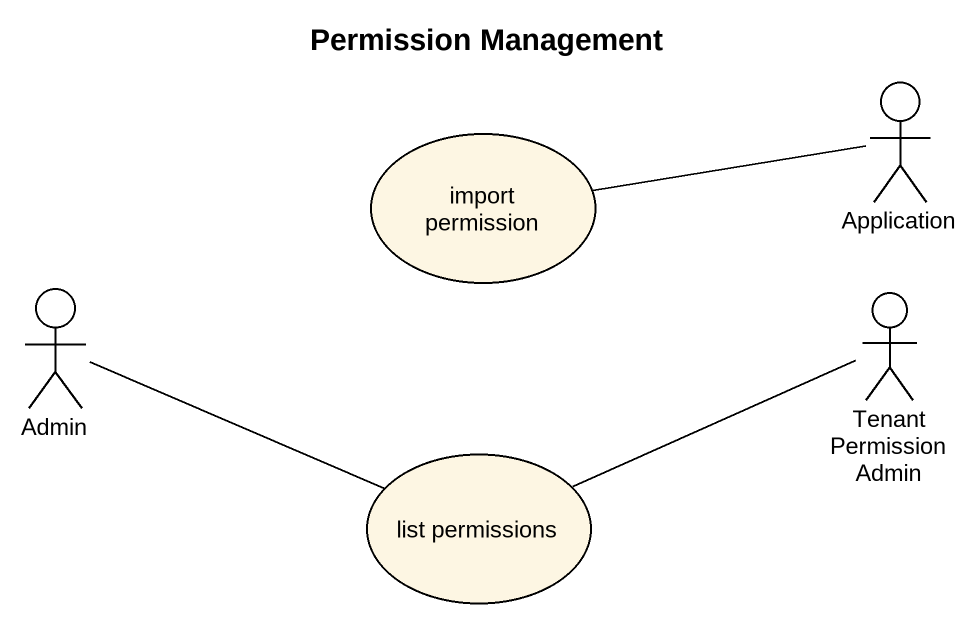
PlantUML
@startuml
title Permission Management
actor Application
usecase "import permission" as import_permission
actor Admin
actor "Tenant Permission Admin" as Tenant_Permission_Admin
usecase "list permissions" as list_permissions
Application -left- import_permission
Admin -right- list_permissions
Tenant_Permission_Admin -left- list_permissions
@enduml
